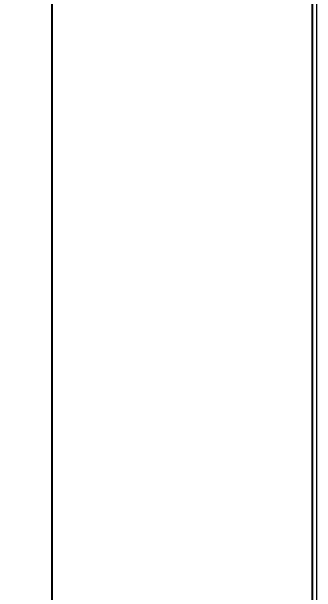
# Model space of a CAD drawing. Header units: millimetres. Extents: x -197 to 1349, y -1456 to 1043.
# Drawn here: x -197.2 to -1, y -115.1 to 259 of the extents above; entities that cross this region are included whole.
import ezdxf

# ---------------------------------------------------------------- set-up
doc = ezdxf.new("R2010")
doc.units = ezdxf.units.MM
doc.layers.add('FORMAT', color=7, linetype='Continuous')
doc.styles.add('SLDTEXTSTYLE0', font='TXT', dxfattribs={"width": 0.75})
doc.dimstyles.new('SLDDIMSTYLE0', dxfattribs={"dimtxt": 20, "dimasz": 10, "dimexe": 0, "dimexo": 0.0625, "dimgap": 5, "dimtad": 2, "dimdec": 1, "dimrnd": 1e-09, "dimzin": 12, "dimdsep": 46, "dimtxsty": 'SLDTEXTSTYLE0', "dimsah": 1, "dimcen": 0.09, "dimadec": 0, "dimazin": 3, "dimtfac": 1, "dimtofl": 0, "dimtmove": 0, "dimatfit": 3, "dimfxl": 0, "dimfrac": 2, "dimtolj": 1, "dimtzin": 12, "dimarcsym": 0})

# ---------------------------------------------------------------- blocks, each defined once
blk = doc.blocks.new('_D_1')
at = {"layer": 'FORMAT'}
for p, q in [((-3.58, 874.03), (-172.12, 874.03)), ((-171.12, -1280.97), (-171.12, 874.03)), ((-3.58, -1280.97), (-172.12, -1280.97))]:
    blk.add_line(p, q, dxfattribs=at)
for points in [[(-171.12, 874.03), (-172.65, 864.03), (-169.58, 864.03)], [(-171.12, -1280.97), (-169.58, -1270.97), (-172.65, -1270.97)]]:
    blk.add_solid(points, dxfattribs=at)
at = {"layer": 'FORMAT', "insert": (-196.9, -220.38), "char_height": 20, "attachment_point": 1, "rotation": 90, "style": 'SLDTEXTSTYLE0'}
blk.add_mtext('2155', dxfattribs=at)

msp = doc.modelspace()

# ---------------------------------------------------------------- linework, layer by layer
at = {"color": 7, "linetype": 'Continuous', "lineweight": 25}
msp.add_line((-3.57, -1280.97), (-3.57, 874.03), dxfattribs=at)
at = {"color": 8, "linetype": 'Continuous', "lineweight": 18}
msp.add_line((-0.97, 871.43), (-0.97, -126), dxfattribs=at)

# ---------------------------------------------------------------- dimensions: what is measured, and where the dimension line sits
at = {"layer": 'FORMAT'}
dim = msp.add_linear_dim(base=(-171.12, 874.03), p1=(-3.57, -1280.97), p2=(-3.57, 874.03), angle=90, dimstyle='SLDDIMSTYLE0', dxfattribs=at)
dim.commit()
dim.dimension.update_dxf_attribs({"geometry": '_D_1', "text_midpoint": (-171.12, -190.82), "dimtype": 160})

doc.saveas('drawing.dxf')
